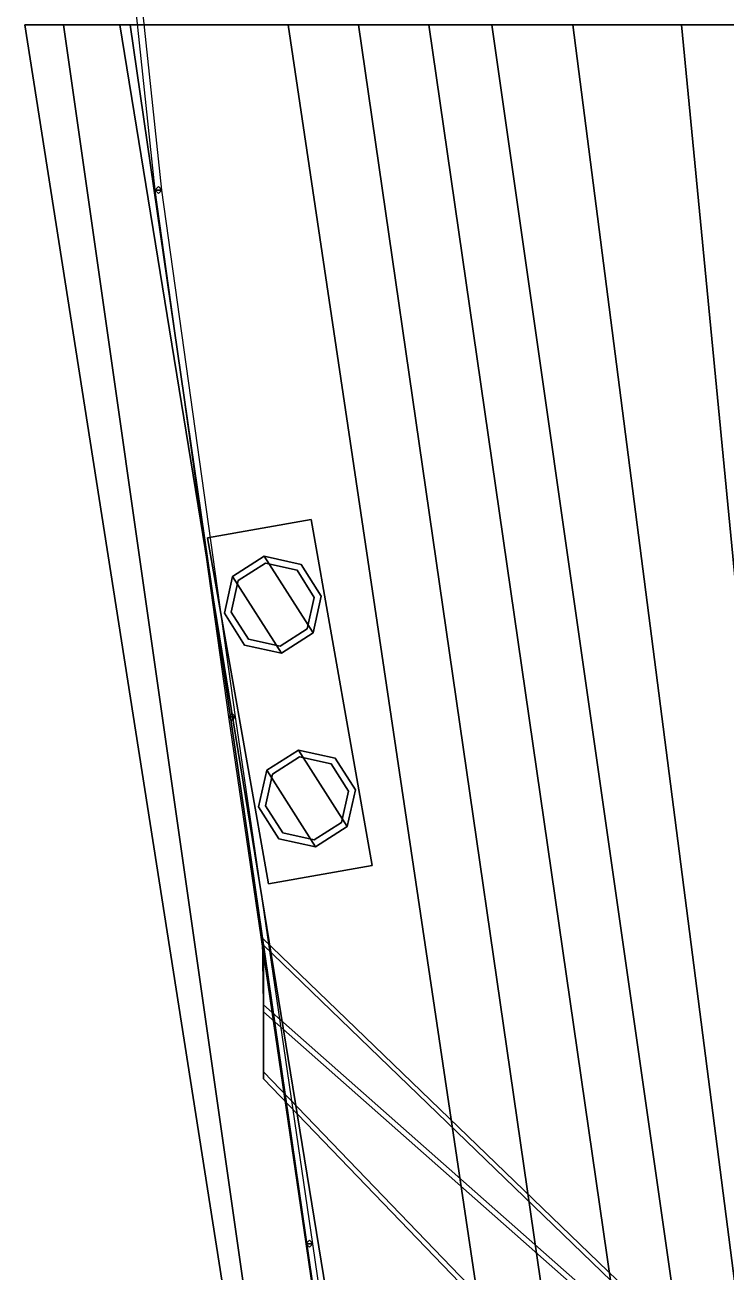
# Model space of a CAD drawing. Header units: millimetres. Extents: x -4 to 4, y -37.4 to 54.3.
# Drawn here: x -2.99 to -0.993, y -26.88 to -23.33 of the extents above; entities that cross this region are included whole.
import ezdxf

# ---------------------------------------------------------------- set-up
doc = ezdxf.new("R2010")
doc.units = ezdxf.units.MM
doc.layers.add('railing', color=6, linetype='Continuous')

msp = doc.modelspace()

# ---------------------------------------------------------------- linework, layer by layer
for points in [[(-2.99, -23.33, 3.23), (-2.72, -23.33, 2.45), (-1.91, -28.3, 2.45), (-2.21, -28.3, 3.3)], [(-2.88, -23.33, 3.38), (-2.99, -23.33, 3.23), (-2.21, -28.3, 3.3), (-2.17, -28.3, 3.38)], [(-2.69, -23.33, 3.46), (-2.88, -23.33, 3.38), (-2.17, -28.3, 3.38), (-1.97, -28.3, 3.46)], [(-2.72, -23.33, 2.45), (-2.24, -23.33, 1.22), (-1.5, -28.3, 1.22), (-1.91, -28.3, 2.45)], [(0, -28.3, 3.5), (0, -23.33, 3.5), (-2.69, -23.33, 3.46), (-1.97, -28.3, 3.46)], [(-2.24, -23.33, 1.22), (-2.04, -23.33, 0.61), (-1.32, -28.3, 0.61), (-1.5, -28.3, 1.22)], [(-2.04, -23.33, 0.61), (-1.84, -23.33), (-1.12, -28.3), (-1.32, -28.3, 0.61)], [(-1.84, -23.33), (-1.66, -23.33, -0.61), (-0.95, -28.3, -0.61), (-1.12, -28.3)], [(-1.66, -23.33, -0.61), (-1.43, -23.33, -1.23), (-0.79, -28.3, -1.23), (-0.95, -28.3, -0.61)], [(-1.43, -23.33, -1.23), (-1.12, -23.33, -1.82), (-0.64, -28.3, -1.82), (-0.79, -28.3, -1.23)], [(-1.12, -23.33, -1.82), (-0.75, -23.33, -2.23), (-0.46, -28.3, -2.23), (-0.64, -28.3, -1.82)], [(-2.1746, -24.7379, 3.58), (-2.1746, -24.7379, 3.46), (-2.47, -24.79, 3.46), (-2.47, -24.79, 3.58)], [(-2.1746, -24.7379, 3.46), (-2.0009, -25.7227, 3.46), (-2.2964, -25.7748, 3.46), (-2.47, -24.79, 3.46)], [(-2.47, -24.79, 3.58), (-2.2964, -25.7748, 3.58), (-2.0009, -25.7227, 3.58), (-2.1746, -24.7379, 3.58)], [(-2.0009, -25.7227, 3.58), (-2.0009, -25.7227, 3.46), (-2.1746, -24.7379, 3.46), (-2.1746, -24.7379, 3.58)], [(-2.47, -24.79, 3.46), (-2.2964, -25.7748, 3.46), (-2.2964, -25.7748, 3.58), (-2.47, -24.79, 3.58)], [(-2.1694, -25.0609, 3.99), (-2.3084, -24.8427, 3.99), (-2.3988, -24.9003, 3.99), (-2.2598, -25.1185, 3.99)], [(-2.3084, -24.8427, 3.95), (-2.3988, -24.9003, 3.95), (-2.3988, -24.9003, 3.99), (-2.3084, -24.8427, 3.99)], [(-2.1462, -24.9563, 3.99), (-2.2038, -24.8659, 3.99), (-2.3084, -24.8427, 3.99), (-2.1694, -25.0609, 3.99)], [(-2.2038, -24.8659, 3.95), (-2.3084, -24.8427, 3.95), (-2.3084, -24.8427, 3.99), (-2.2038, -24.8659, 3.99)], [(-2.3049, -24.8624, 3.58), (-2.3824, -24.9118, 3.58), (-2.3824, -24.9118, 3.95), (-2.3049, -24.8624, 3.95)], [(-2.2152, -24.8823, 3.58), (-2.3049, -24.8624, 3.58), (-2.3049, -24.8624, 3.95), (-2.2152, -24.8823, 3.95)], [(-2.1659, -24.9598, 3.58), (-2.2152, -24.8823, 3.58), (-2.2152, -24.8823, 3.95), (-2.1659, -24.9598, 3.95)], [(-2.1462, -24.9563, 3.95), (-2.2038, -24.8659, 3.95), (-2.2038, -24.8659, 3.99), (-2.1462, -24.9563, 3.99)], [(-2.2598, -25.1185, 3.99), (-2.3988, -24.9003, 3.99), (-2.4219, -25.0049, 3.99), (-2.3644, -25.0953, 3.99)], [(-2.3988, -24.9003, 3.95), (-2.4219, -25.0049, 3.95), (-2.4219, -25.0049, 3.99), (-2.3988, -24.9003, 3.99)], [(-2.3824, -24.9118, 3.58), (-2.4023, -25.0014, 3.58), (-2.4023, -25.0014, 3.95), (-2.3824, -24.9118, 3.95)], [(-2.1694, -25.0609, 3.95), (-2.1462, -24.9563, 3.95), (-2.1462, -24.9563, 3.99), (-2.1694, -25.0609, 3.99)], [(-2.1858, -25.0494, 3.58), (-2.1659, -24.9598, 3.58), (-2.1659, -24.9598, 3.95), (-2.1858, -25.0494, 3.95)], [(-2.4219, -25.0049, 3.95), (-2.3644, -25.0953, 3.95), (-2.3644, -25.0953, 3.99), (-2.4219, -25.0049, 3.99)], [(-2.4023, -25.0014, 3.58), (-2.3529, -25.0789, 3.58), (-2.3529, -25.0789, 3.95), (-2.4023, -25.0014, 3.95)], [(-2.2632, -25.0988, 3.58), (-2.1858, -25.0494, 3.58), (-2.1858, -25.0494, 3.95), (-2.2632, -25.0988, 3.95)], [(-2.2598, -25.1185, 3.95), (-2.1694, -25.0609, 3.95), (-2.1694, -25.0609, 3.99), (-2.2598, -25.1185, 3.99)], [(-2.3644, -25.0953, 3.95), (-2.2598, -25.1185, 3.95), (-2.2598, -25.1185, 3.99), (-2.3644, -25.0953, 3.99)], [(-2.3529, -25.0789, 3.58), (-2.2632, -25.0988, 3.58), (-2.2632, -25.0988, 3.95), (-2.3529, -25.0789, 3.95)], [(-2.2111, -25.3942, 3.95), (-2.3015, -25.4518, 3.95), (-2.3015, -25.4518, 3.99), (-2.2111, -25.3942, 3.99)], [(-2.0722, -25.6124, 3.99), (-2.2111, -25.3942, 3.99), (-2.3015, -25.4518, 3.99), (-2.1625, -25.67, 3.99)], [(-2.2077, -25.4139, 3.58), (-2.2851, -25.4633, 3.58), (-2.2851, -25.4633, 3.95), (-2.2077, -25.4139, 3.95)], [(-2.1065, -25.4174, 3.95), (-2.2111, -25.3942, 3.95), (-2.2111, -25.3942, 3.99), (-2.1065, -25.4174, 3.99)], [(-2.049, -25.5078, 3.99), (-2.1065, -25.4174, 3.99), (-2.2111, -25.3942, 3.99), (-2.0722, -25.6124, 3.99)], [(-2.118, -25.4338, 3.58), (-2.2077, -25.4139, 3.58), (-2.2077, -25.4139, 3.95), (-2.118, -25.4338, 3.95)], [(-2.049, -25.5078, 3.95), (-2.1065, -25.4174, 3.95), (-2.1065, -25.4174, 3.99), (-2.049, -25.5078, 3.99)], [(-2.3015, -25.4518, 3.95), (-2.3247, -25.5564, 3.95), (-2.3247, -25.5564, 3.99), (-2.3015, -25.4518, 3.99)], [(-2.1625, -25.67, 3.99), (-2.3015, -25.4518, 3.99), (-2.3247, -25.5564, 3.99), (-2.2671, -25.6468, 3.99)], [(-2.0687, -25.5113, 3.58), (-2.118, -25.4338, 3.58), (-2.118, -25.4338, 3.95), (-2.0687, -25.5113, 3.95)], [(-2.2851, -25.4633, 3.58), (-2.305, -25.5529, 3.58), (-2.305, -25.5529, 3.95), (-2.2851, -25.4633, 3.95)], [(-2.0885, -25.6009, 3.58), (-2.0687, -25.5113, 3.58), (-2.0687, -25.5113, 3.95), (-2.0885, -25.6009, 3.95)], [(-2.0722, -25.6124, 3.95), (-2.049, -25.5078, 3.95), (-2.049, -25.5078, 3.99), (-2.0722, -25.6124, 3.99)], [(-2.3247, -25.5564, 3.95), (-2.2671, -25.6468, 3.95), (-2.2671, -25.6468, 3.99), (-2.3247, -25.5564, 3.99)], [(-2.305, -25.5529, 3.58), (-2.2557, -25.6304, 3.58), (-2.2557, -25.6304, 3.95), (-2.305, -25.5529, 3.95)], [(-2.2557, -25.6304, 3.58), (-2.166, -25.6503, 3.58), (-2.166, -25.6503, 3.95), (-2.2557, -25.6304, 3.95)], [(-2.166, -25.6503, 3.58), (-2.0885, -25.6009, 3.58), (-2.0885, -25.6009, 3.95), (-2.166, -25.6503, 3.95)], [(-2.1625, -25.67, 3.95), (-2.0722, -25.6124, 3.95), (-2.0722, -25.6124, 3.99), (-2.1625, -25.67, 3.99)], [(-2.2671, -25.6468, 3.95), (-2.1625, -25.67, 3.95), (-2.1625, -25.67, 3.99), (-2.2671, -25.6468, 3.99)], [(-2.2964, -25.7748, 3.58), (-2.2964, -25.7748, 3.46), (-2.0009, -25.7227, 3.46), (-2.0009, -25.7227, 3.58)], [(-2.3133, -25.93, 3.46), (-2.3104, -25.95, 3.46), (-2.3104, -26.14, 3.84), (-2.3104, -26.12, 3.84)], [(-2.3133, -25.93, 3.46), (-2.3104, -26.12, 3.84), (0, -28.16, 3.5)], [(-2.3104, -26.14, 3.84), (-2.3104, -25.95, 3.46), (0, -28.18, 3.5)], [(-2.3104, -26.12, 3.84), (-2.3104, -26.14, 3.84), (-2.3104, -26.33, 3.9), (-2.3104, -26.31, 3.9)], [(-2.3104, -26.12, 3.84), (-2.3104, -26.31, 3.9), (0, -28.71, 4.15), (0, -28.16, 3.5)], [(-2.3104, -26.33, 3.9), (-2.3104, -26.14, 3.84), (0, -28.18, 3.5), (0, -28.73, 4.15)], [(-2.3104, -26.31, 3.9), (-2.3104, -26.33, 3.9), (0, -28.73, 4.15), (0, -28.71, 4.15)]]:
    msp.add_3dface(points)
at = {"layer": 'railing'}
for points in [[(-2.6, -23.8, 4.46), (-2.76, -22.3, 4.46), (-2.78, -22.3, 4.46), (-2.62, -23.8, 4.46)], [(-2.6, -23.8, 3.96), (-2.76, -22.3, 3.96), (-2.78, -22.3, 3.96), (-2.62, -23.8, 3.96)], [(-2.61, -23.79, 3.46), (-2.62, -23.8, 3.46), (-2.62, -23.8, 4.46), (-2.61, -23.79, 4.46)], [(-2.62, -23.8, 3.46), (-2.61, -23.81, 3.46), (-2.61, -23.81, 4.46), (-2.62, -23.8, 4.46)], [(-2.39, -25.3, 4.46), (-2.6, -23.8, 4.46), (-2.62, -23.8, 4.46), (-2.41, -25.3, 4.46)], [(-2.39, -25.3, 3.96), (-2.6, -23.8, 3.96), (-2.62, -23.8, 3.96), (-2.41, -25.3, 3.96)], [(-2.6, -23.8, 3.46), (-2.61, -23.79, 3.46), (-2.61, -23.79, 4.46), (-2.6, -23.8, 4.46)], [(-2.61, -23.81, 3.46), (-2.6, -23.8, 3.46), (-2.6, -23.8, 4.46), (-2.61, -23.81, 4.46)], [(-2.4, -25.29, 3.46), (-2.41, -25.3, 3.46), (-2.41, -25.3, 4.46), (-2.4, -25.29, 4.46)], [(-2.41, -25.3, 3.46), (-2.4, -25.31, 3.46), (-2.4, -25.31, 4.46), (-2.41, -25.3, 4.46)], [(-2.17, -26.8, 4.46), (-2.39, -25.3, 4.46), (-2.41, -25.3, 4.46), (-2.19, -26.8, 4.46)], [(-2.17, -26.8, 3.96), (-2.39, -25.3, 3.96), (-2.41, -25.3, 3.96), (-2.19, -26.8, 3.96)], [(-2.39, -25.3, 3.46), (-2.4, -25.29, 3.46), (-2.4, -25.29, 4.46), (-2.39, -25.3, 4.46)], [(-2.4, -25.31, 3.46), (-2.39, -25.3, 3.46), (-2.39, -25.3, 4.46), (-2.4, -25.31, 4.46)], [(-2.18, -26.79, 3.46), (-2.19, -26.8, 3.46), (-2.19, -26.8, 4.46), (-2.18, -26.79, 4.46)], [(-2.19, -26.8, 3.46), (-2.18, -26.81, 3.46), (-2.18, -26.81, 4.46), (-2.19, -26.8, 4.46)], [(-1.95, -28.31, 4.46), (-2.17, -26.8, 4.46), (-2.19, -26.8, 4.46), (-1.97, -28.31, 4.46)], [(-1.95, -28.31, 3.96), (-2.17, -26.8, 3.96), (-2.19, -26.8, 3.96), (-1.97, -28.31, 3.96)], [(-2.17, -26.8, 3.46), (-2.18, -26.79, 3.46), (-2.18, -26.79, 4.46), (-2.17, -26.8, 4.46)], [(-2.18, -26.81, 3.46), (-2.17, -26.8, 3.46), (-2.17, -26.8, 4.46), (-2.18, -26.81, 4.46)]]:
    msp.add_3dface(points, dxfattribs=at)

doc.saveas('drawing.dxf')
